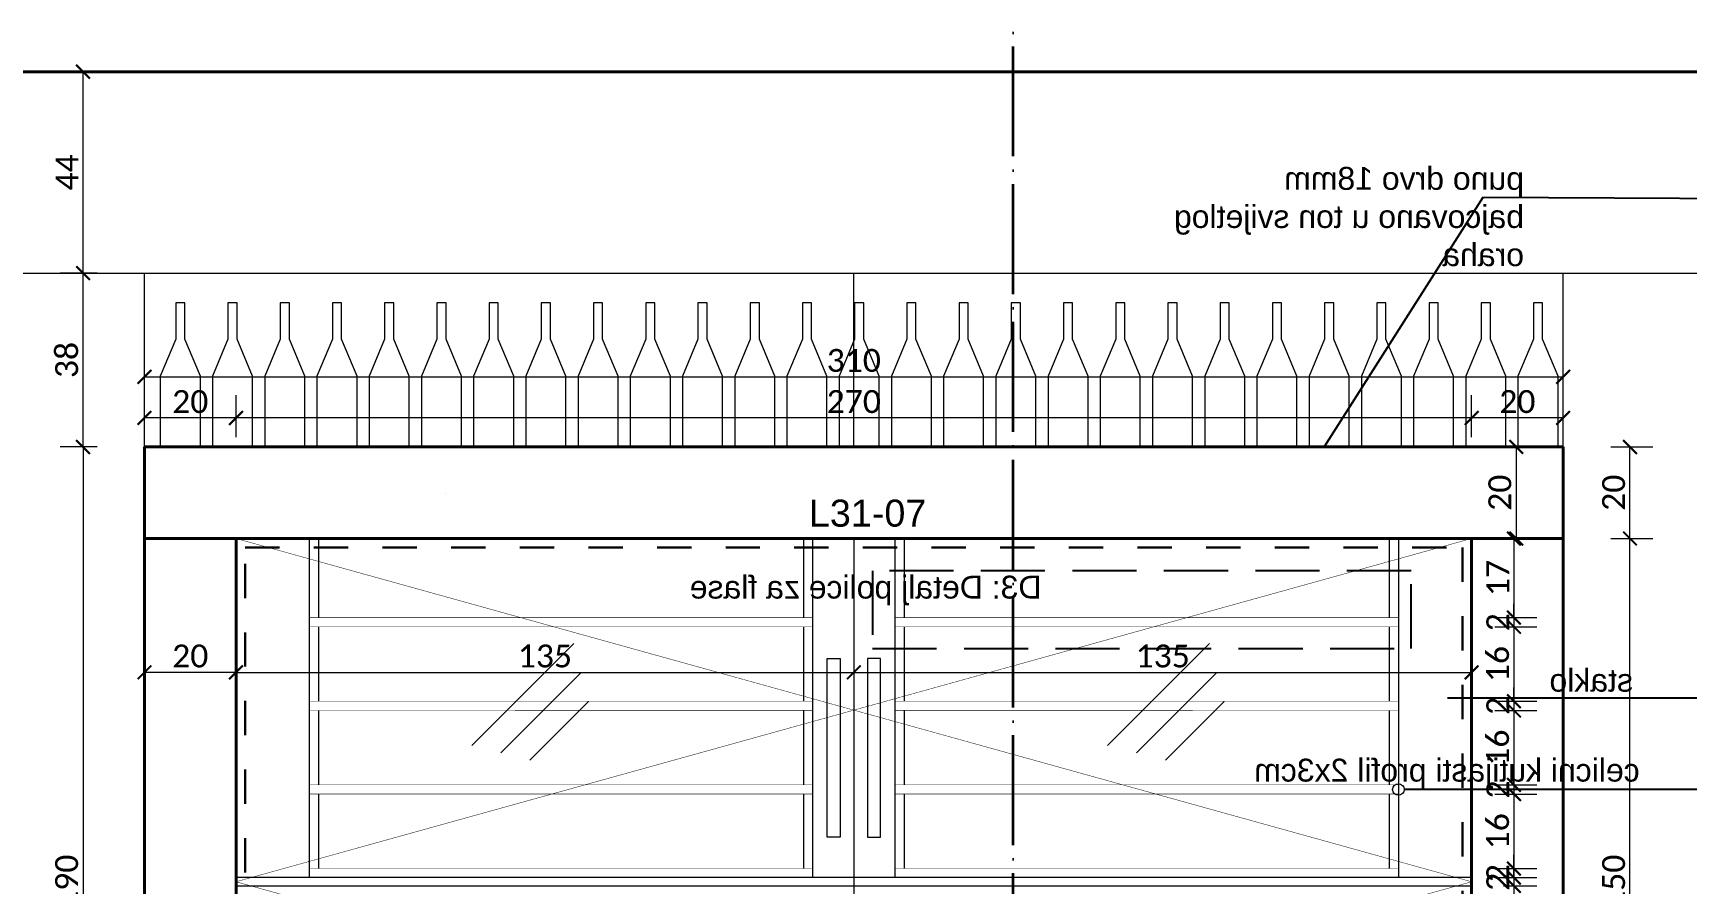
# Model space of a CAD drawing. Header units: centimetres. Extents: x -26724 to 60145, y -23645 to 6771.
# Drawn here: x 8597.5 to 8958.9, y 637.3 to 823.3 of the extents above; entities that cross this region are included whole.
import ezdxf

# ---------------------------------------------------------------- set-up
doc = ezdxf.new("R2010")
doc.units = ezdxf.units.CM
for name, pattern in [('737', [10, 7, -3]), ('ACAD_ISO04W100', [30, 24, -3, 0, -3]), ('DALEKOVOD_VN', [5, 2.5, -2.5])]:
    doc.linetypes.add(name, pattern=pattern)
for name, color, linetype, lineweight in [('2.IZGLED', 7, 'Continuous', 13), ('4.KOTE', 88, 'Continuous', 15), ('IZGLED', 252, 'Continuous', 13), ('zid', 7, 'Continuous', 40)]:
    doc.layers.add(name, color=color, linetype=linetype, lineweight=lineweight)
doc.layers.add('IZGLED 2', color=253, linetype='Continuous', lineweight=9, true_color=0x828282)
doc.layers.add('tekst', color=7, linetype='Continuous')
doc.layers.add('tekst @ 50', color=7, linetype='Continuous')
doc.styles.add('0.12', font='arial.ttf', dxfattribs={"height": 0.12})
doc.styles.add('Notes', font='arial.ttf', dxfattribs={"height": 3})
doc.styles.get("Standard").update_dxf_attribs({"font": 'calibri.ttf'})
doc.dimstyles.new('ja 1 30 izgledi zidova', dxfattribs={"dimtxt": 5, "dimasz": 3, "dimexe": 5, "dimexo": 5, "dimgap": 1, "dimtad": 1, "dimdec": 0, "dimtxsty": 'Standard', "dimblk": 'ARCHTICK', "dimcen": 2.5, "dimclrd": 256, "dimclrt": 7, "dimadec": 0, "dimazin": 0, "dimtfac": 1, "dimtdec": 0, "dimtix": 1, "dimtmove": 1, "dimatfit": 3, "dimldrblk": 'ARCHTICK', "dimfxl": 5, "dimfxlon": 1, "dimlwd": 0, "dimlwe": 9, "dimarcsym": 0})

# ---------------------------------------------------------------- blocks, each defined once
blk = doc.blocks.new('_ArchTick')
at = {"color": 0, "linetype": 'ByBlock', "const_width": 0.15}
blk.add_lwpolyline([(-0.5, -0.5), (0.5, 0.5)], dxfattribs=at)
blk = doc.blocks.new('*D171')
at = {"layer": '4.KOTE', "color": 0, "lineweight": 9, "transparency": 16777216}
for p, q in [((8621.86, 746.31), (8621.86, 753.15)), ((8931.86, 746.31), (8931.86, 753.15))]:
    blk.add_line(p, q, dxfattribs=at)
at = {"layer": '4.KOTE', "lineweight": 0, "transparency": 16777216}
blk.add_line((8621.86, 748.15), (8931.86, 748.15), dxfattribs=at)
at = {"layer": 'Defpoints', "color": 0, "transparency": 16777216}
for p in [(8931.86, 748.15), (8621.86, 740.48, 13.5), (8931.86, 740.48, 13.5)]:
    blk.add_point(p, dxfattribs=at)
at = {"layer": '4.KOTE', "lineweight": 0, "transparency": 16777216, "xscale": 3, "yscale": 3, "zscale": 3, "rotation": 180}
blk.add_blockref('_ArchTick', (8621.86, 748.15), dxfattribs=at)
at = {"layer": '4.KOTE', "lineweight": 0, "transparency": 16777216, "xscale": 3, "yscale": 3, "zscale": 3}
blk.add_blockref('_ArchTick', (8931.86, 748.15), dxfattribs=at)
at = {"layer": '4.KOTE', "color": 7, "transparency": 16777216, "insert": (8776.86, 751.71), "char_height": 5, "attachment_point": 5}
blk.add_mtext('310', dxfattribs=at)
blk = doc.blocks.new('*D172')
at = {"layer": '4.KOTE', "color": 0, "lineweight": 9, "transparency": 16777216}
for p, q in [((8611.5, 732.82), (8603.43, 732.82)), ((8612.22, 542.82), (8603.43, 542.82))]:
    blk.add_line(p, q, dxfattribs=at)
at = {"layer": '4.KOTE', "lineweight": 0, "transparency": 16777216}
blk.add_line((8608.43, 732.82), (8608.43, 542.82), dxfattribs=at)
at = {"layer": 'Defpoints', "color": 0, "transparency": 16777216}
for p in [(8621.86, 732.82, 13.5), (8608.43, 542.82), (8621.86, 542.82, -9.99)]:
    blk.add_point(p, dxfattribs=at)
at = {"layer": '4.KOTE', "lineweight": 0, "transparency": 16777216, "xscale": 3, "yscale": 3, "zscale": 3}
for p, rotation in [((8608.43, 732.82), 90), ((8608.43, 542.82), 270)]:
    blk.add_blockref('_ArchTick', p, dxfattribs=dict(at, rotation=rotation))
at = {"layer": '4.KOTE', "color": 7, "transparency": 16777216, "insert": (8604.87, 637.82), "char_height": 5, "attachment_point": 5, "rotation": 90}
blk.add_mtext('190', dxfattribs=at)
blk = doc.blocks.new('*D173')
at = {"layer": '4.KOTE', "color": 0, "lineweight": 9, "transparency": 16777216}
for p, q in [((8917.13, 712.82), (8926.11, 712.82)), ((8916.97, 695.53), (8926.11, 695.53))]:
    blk.add_line(p, q, dxfattribs=at)
at = {"layer": '4.KOTE', "lineweight": 0, "transparency": 16777216}
blk.add_line((8921.11, 712.82), (8921.11, 695.53), dxfattribs=at)
at = {"layer": 'Defpoints', "color": 0, "transparency": 16777216}
for p in [(8898.58, 712.82, 13.5), (8895.86, 695.53, 13.5), (8921.11, 695.53)]:
    blk.add_point(p, dxfattribs=at)
at = {"layer": '4.KOTE', "lineweight": 0, "transparency": 16777216, "xscale": 3, "yscale": 3, "zscale": 3}
for p, rotation in [((8921.11, 712.82), 90), ((8921.11, 695.53), 270)]:
    blk.add_blockref('_ArchTick', p, dxfattribs=dict(at, rotation=rotation))
at = {"layer": '4.KOTE', "color": 7, "transparency": 16777216, "insert": (8917.59, 704.18), "char_height": 5, "attachment_point": 5, "rotation": 90}
blk.add_mtext('17', dxfattribs=at)
blk = doc.blocks.new('*D174')
at = {"layer": '4.KOTE', "lineweight": 0, "transparency": 16777216}
for p, q in [((8921.11, 695.53), (8921.11, 698.53)), ((8921.11, 695.53), (8921.11, 693.53)), ((8921.11, 693.53), (8921.11, 690.53))]:
    blk.add_line(p, q, dxfattribs=at)
at = {"layer": '4.KOTE', "color": 0, "lineweight": 9, "transparency": 16777216}
for p, q in [((8916.97, 695.53), (8926.11, 695.53)), ((8916.97, 693.53), (8926.11, 693.53))]:
    blk.add_line(p, q, dxfattribs=at)
at = {"layer": 'Defpoints', "color": 0, "transparency": 16777216}
for p in [(8895.86, 695.53, 13.5), (8895.86, 693.53, 13.5), (8921.11, 693.53)]:
    blk.add_point(p, dxfattribs=at)
at = {"layer": '4.KOTE', "lineweight": 0, "transparency": 16777216, "xscale": 3, "yscale": 3, "zscale": 3}
for p, rotation in [((8921.11, 695.53), 270), ((8921.11, 693.53), 90)]:
    blk.add_blockref('_ArchTick', p, dxfattribs=dict(at, rotation=rotation))
at = {"layer": '4.KOTE', "color": 7, "transparency": 16777216, "insert": (8917.58, 694.53), "char_height": 5, "attachment_point": 5, "rotation": 90}
blk.add_mtext('2', dxfattribs=at)
blk = doc.blocks.new('*D175')
at = {"layer": '4.KOTE', "color": 0, "lineweight": 9, "transparency": 16777216}
for p, q in [((8916.97, 693.53), (8926.11, 693.53)), ((8916.97, 677.26), (8926.11, 677.26))]:
    blk.add_line(p, q, dxfattribs=at)
at = {"layer": '4.KOTE', "lineweight": 0, "transparency": 16777216}
blk.add_line((8921.11, 693.53), (8921.11, 677.26), dxfattribs=at)
at = {"layer": 'Defpoints', "color": 0, "transparency": 16777216}
for p in [(8895.86, 693.53, 13.5), (8895.86, 677.26, 13.5), (8921.11, 677.26)]:
    blk.add_point(p, dxfattribs=at)
at = {"layer": '4.KOTE', "lineweight": 0, "transparency": 16777216, "xscale": 3, "yscale": 3, "zscale": 3}
for p, rotation in [((8921.11, 693.53), 90), ((8921.11, 677.26), 270)]:
    blk.add_blockref('_ArchTick', p, dxfattribs=dict(at, rotation=rotation))
at = {"layer": '4.KOTE', "color": 7, "transparency": 16777216, "insert": (8917.55, 685.4), "char_height": 5, "attachment_point": 5, "rotation": 90}
blk.add_mtext('16', dxfattribs=at)
blk = doc.blocks.new('*D176')
at = {"layer": '4.KOTE', "lineweight": 0, "transparency": 16777216}
for p, q in [((8921.11, 677.26), (8921.11, 680.26)), ((8921.11, 677.26), (8921.11, 675.26)), ((8921.11, 675.26), (8921.11, 672.26))]:
    blk.add_line(p, q, dxfattribs=at)
at = {"layer": '4.KOTE', "color": 0, "lineweight": 9, "transparency": 16777216}
for p, q in [((8916.97, 677.26), (8926.11, 677.26)), ((8916.97, 675.26), (8926.11, 675.26))]:
    blk.add_line(p, q, dxfattribs=at)
at = {"layer": 'Defpoints', "color": 0, "transparency": 16777216}
for p in [(8895.86, 677.26, 13.5), (8895.86, 675.26, 13.5), (8921.11, 675.26)]:
    blk.add_point(p, dxfattribs=at)
at = {"layer": '4.KOTE', "lineweight": 0, "transparency": 16777216, "xscale": 3, "yscale": 3, "zscale": 3}
for p, rotation in [((8921.11, 677.26), 270), ((8921.11, 675.26), 90)]:
    blk.add_blockref('_ArchTick', p, dxfattribs=dict(at, rotation=rotation))
at = {"layer": '4.KOTE', "color": 7, "transparency": 16777216, "insert": (8917.58, 676.26), "char_height": 5, "attachment_point": 5, "rotation": 90}
blk.add_mtext('2', dxfattribs=at)
blk = doc.blocks.new('*D177')
at = {"layer": '4.KOTE', "color": 0, "lineweight": 9, "transparency": 16777216}
for p, q in [((8916.97, 675.26), (8926.11, 675.26)), ((8916.97, 658.99), (8926.11, 658.99))]:
    blk.add_line(p, q, dxfattribs=at)
at = {"layer": '4.KOTE', "lineweight": 0, "transparency": 16777216}
blk.add_line((8921.11, 675.26), (8921.11, 658.99), dxfattribs=at)
at = {"layer": 'Defpoints', "color": 0, "transparency": 16777216}
for p in [(8895.86, 675.26, 13.5), (8895.86, 658.99, 13.5), (8921.11, 658.99)]:
    blk.add_point(p, dxfattribs=at)
at = {"layer": '4.KOTE', "lineweight": 0, "transparency": 16777216, "xscale": 3, "yscale": 3, "zscale": 3}
for p, rotation in [((8921.11, 675.26), 90), ((8921.11, 658.99), 270)]:
    blk.add_blockref('_ArchTick', p, dxfattribs=dict(at, rotation=rotation))
at = {"layer": '4.KOTE', "color": 7, "transparency": 16777216, "insert": (8917.55, 667.13), "char_height": 5, "attachment_point": 5, "rotation": 90}
blk.add_mtext('16', dxfattribs=at)
blk = doc.blocks.new('*D178')
at = {"layer": '4.KOTE', "lineweight": 0, "transparency": 16777216}
for p, q in [((8921.11, 658.99), (8921.11, 661.99)), ((8921.11, 658.99), (8921.11, 656.99)), ((8921.11, 656.99), (8921.11, 653.99))]:
    blk.add_line(p, q, dxfattribs=at)
at = {"layer": '4.KOTE', "color": 0, "lineweight": 9, "transparency": 16777216}
for p, q in [((8916.97, 658.99), (8926.11, 658.99)), ((8916.97, 656.99), (8926.11, 656.99))]:
    blk.add_line(p, q, dxfattribs=at)
at = {"layer": 'Defpoints', "color": 0, "transparency": 16777216}
for p in [(8895.86, 658.99, 13.5), (8895.86, 656.99, 13.5), (8921.11, 656.99)]:
    blk.add_point(p, dxfattribs=at)
at = {"layer": '4.KOTE', "lineweight": 0, "transparency": 16777216, "xscale": 3, "yscale": 3, "zscale": 3}
for p, rotation in [((8921.11, 658.99), 270), ((8921.11, 656.99), 90)]:
    blk.add_blockref('_ArchTick', p, dxfattribs=dict(at, rotation=rotation))
at = {"layer": '4.KOTE', "color": 7, "transparency": 16777216, "insert": (8917.58, 657.99), "char_height": 5, "attachment_point": 5, "rotation": 90}
blk.add_mtext('2', dxfattribs=at)
blk = doc.blocks.new('*D179')
at = {"layer": '4.KOTE', "color": 0, "lineweight": 9, "transparency": 16777216}
for p, q in [((8916.97, 656.99), (8926.11, 656.99)), ((8916.97, 640.72), (8926.11, 640.72))]:
    blk.add_line(p, q, dxfattribs=at)
at = {"layer": '4.KOTE', "lineweight": 0, "transparency": 16777216}
blk.add_line((8921.11, 656.99), (8921.11, 640.72), dxfattribs=at)
at = {"layer": 'Defpoints', "color": 0, "transparency": 16777216}
for p in [(8895.86, 656.99, 13.5), (8895.86, 640.72, 13.5), (8921.11, 640.72)]:
    blk.add_point(p, dxfattribs=at)
at = {"layer": '4.KOTE', "lineweight": 0, "transparency": 16777216, "xscale": 3, "yscale": 3, "zscale": 3}
for p, rotation in [((8921.11, 656.99), 90), ((8921.11, 640.72), 270)]:
    blk.add_blockref('_ArchTick', p, dxfattribs=dict(at, rotation=rotation))
at = {"layer": '4.KOTE', "color": 7, "transparency": 16777216, "insert": (8917.55, 648.86), "char_height": 5, "attachment_point": 5, "rotation": 90}
blk.add_mtext('16', dxfattribs=at)
blk = doc.blocks.new('*D180')
at = {"layer": '4.KOTE', "lineweight": 0, "transparency": 16777216}
for p, q in [((8921.11, 640.72), (8921.11, 643.72)), ((8921.11, 640.72), (8921.11, 638.72)), ((8921.11, 638.72), (8921.11, 635.72))]:
    blk.add_line(p, q, dxfattribs=at)
at = {"layer": '4.KOTE', "color": 0, "lineweight": 9, "transparency": 16777216}
for p, q in [((8916.97, 640.72), (8926.11, 640.72)), ((8916.97, 638.72), (8926.11, 638.72))]:
    blk.add_line(p, q, dxfattribs=at)
at = {"layer": 'Defpoints', "color": 0, "transparency": 16777216}
for p in [(8895.86, 640.72, 13.5), (8895.86, 638.72, 13.5), (8921.11, 638.72)]:
    blk.add_point(p, dxfattribs=at)
at = {"layer": '4.KOTE', "lineweight": 0, "transparency": 16777216, "xscale": 3, "yscale": 3, "zscale": 3}
for p, rotation in [((8921.11, 640.72), 270), ((8921.11, 638.72), 90)]:
    blk.add_blockref('_ArchTick', p, dxfattribs=dict(at, rotation=rotation))
at = {"layer": '4.KOTE', "color": 7, "transparency": 16777216, "insert": (8917.58, 639.72), "char_height": 5, "attachment_point": 5, "rotation": 90}
blk.add_mtext('2', dxfattribs=at)
blk = doc.blocks.new('*D190')
at = {"layer": '4.KOTE', "lineweight": 0, "transparency": 16777216}
for p, q in [((8921.11, 638.72), (8921.11, 641.72)), ((8921.11, 638.72), (8921.11, 636.92)), ((8921.11, 636.92), (8921.11, 633.92))]:
    blk.add_line(p, q, dxfattribs=at)
at = {"layer": '4.KOTE', "color": 0, "lineweight": 9, "transparency": 16777216}
for p, q in [((8918.85, 638.72), (8926.11, 638.72)), ((8918.85, 636.92), (8926.11, 636.92))]:
    blk.add_line(p, q, dxfattribs=at)
at = {"layer": 'Defpoints', "color": 0, "transparency": 16777216}
for p in [(8911.86, 638.72, 13.5), (8911.86, 636.92, 13.5), (8921.11, 636.92)]:
    blk.add_point(p, dxfattribs=at)
at = {"layer": '4.KOTE', "lineweight": 0, "transparency": 16777216, "xscale": 3, "yscale": 3, "zscale": 3}
for p, rotation in [((8921.11, 638.72), 270), ((8921.11, 636.92), 90)]:
    blk.add_blockref('_ArchTick', p, dxfattribs=dict(at, rotation=rotation))
at = {"layer": '4.KOTE', "color": 7, "transparency": 16777216, "insert": (8917.58, 637.82), "char_height": 5, "attachment_point": 5, "rotation": 90}
blk.add_mtext('2', dxfattribs=at)
blk = doc.blocks.new('*D191')
at = {"layer": '4.KOTE', "color": 0, "lineweight": 9, "transparency": 16777216}
for p, q in [((8918.85, 636.92), (8926.11, 636.92)), ((8921.11, 619.63), (8926.11, 619.63))]:
    blk.add_line(p, q, dxfattribs=at)
at = {"layer": '4.KOTE', "lineweight": 0, "transparency": 16777216}
blk.add_line((8921.11, 636.92), (8921.11, 619.63), dxfattribs=at)
at = {"layer": 'Defpoints', "color": 0, "transparency": 16777216}
for p in [(8911.86, 636.92, 13.5), (8921.11, 619.63), (8921.11, 619.63)]:
    blk.add_point(p, dxfattribs=at)
at = {"layer": '4.KOTE', "lineweight": 0, "transparency": 16777216, "xscale": 3, "yscale": 3, "zscale": 3}
for p, rotation in [((8921.11, 636.92), 90), ((8921.11, 619.63), 270)]:
    blk.add_blockref('_ArchTick', p, dxfattribs=dict(at, rotation=rotation))
at = {"layer": '4.KOTE', "color": 7, "transparency": 16777216, "insert": (8917.59, 628.28), "char_height": 5, "attachment_point": 5, "rotation": 90}
blk.add_mtext('17', dxfattribs=at)
blk = doc.blocks.new('*D192')
at = {"layer": '4.KOTE', "color": 0, "lineweight": 9, "transparency": 16777216}
for p, q in [((8924.1, 732.82), (8916.62, 732.82)), ((8924.1, 712.82), (8916.62, 712.82))]:
    blk.add_line(p, q, dxfattribs=at)
at = {"layer": '4.KOTE', "lineweight": 0, "transparency": 16777216}
blk.add_line((8921.62, 732.82), (8921.62, 712.82), dxfattribs=at)
at = {"layer": 'Defpoints', "color": 0, "transparency": 16777216}
for p in [(8931.86, 732.82, 13.5), (8921.62, 712.82), (8931.86, 712.82, 13.5)]:
    blk.add_point(p, dxfattribs=at)
at = {"layer": '4.KOTE', "lineweight": 0, "transparency": 16777216, "xscale": 3, "yscale": 3, "zscale": 3}
for p, rotation in [((8921.62, 732.82), 90), ((8921.62, 712.82), 270)]:
    blk.add_blockref('_ArchTick', p, dxfattribs=dict(at, rotation=rotation))
at = {"layer": '4.KOTE', "color": 7, "transparency": 16777216, "insert": (8918.05, 722.82), "char_height": 5, "attachment_point": 5, "rotation": 90}
blk.add_mtext('20', dxfattribs=at)
blk = doc.blocks.new('*D195')
at = {"layer": '4.KOTE', "color": 0, "lineweight": 9, "transparency": 16777216}
for p, q in [((8911.86, 734.98), (8911.86, 744.16)), ((8931.86, 734.98), (8931.86, 744.16))]:
    blk.add_line(p, q, dxfattribs=at)
at = {"layer": '4.KOTE', "lineweight": 0, "transparency": 16777216}
blk.add_line((8931.86, 739.16), (8911.86, 739.16), dxfattribs=at)
at = {"layer": 'Defpoints', "color": 0, "transparency": 16777216}
for p in [(8911.86, 739.16), (8911.86, 712.82, 13.5), (8931.86, 712.82, 13.5)]:
    blk.add_point(p, dxfattribs=at)
at = {"layer": '4.KOTE', "lineweight": 0, "transparency": 16777216, "xscale": 3, "yscale": 3, "zscale": 3, "rotation": 180}
blk.add_blockref('_ArchTick', (8911.86, 739.16), dxfattribs=at)
at = {"layer": '4.KOTE', "lineweight": 0, "transparency": 16777216, "xscale": 3, "yscale": 3, "zscale": 3}
blk.add_blockref('_ArchTick', (8931.86, 739.16), dxfattribs=at)
at = {"layer": '4.KOTE', "color": 7, "transparency": 16777216, "insert": (8921.86, 742.72), "char_height": 5, "attachment_point": 5}
blk.add_mtext('20', dxfattribs=at)
blk = doc.blocks.new('*D196')
at = {"layer": '4.KOTE', "color": 0, "lineweight": 9, "transparency": 16777216}
for p, q in [((8641.86, 734.98), (8641.86, 744.16)), ((8911.86, 734.98), (8911.86, 744.16))]:
    blk.add_line(p, q, dxfattribs=at)
at = {"layer": '4.KOTE', "lineweight": 0, "transparency": 16777216}
blk.add_line((8911.86, 739.16), (8641.86, 739.16), dxfattribs=at)
at = {"layer": 'Defpoints', "color": 0, "transparency": 16777216}
for p in [(8641.86, 739.16), (8641.86, 712.82, 13.5), (8911.86, 712.82, 13.5)]:
    blk.add_point(p, dxfattribs=at)
at = {"layer": '4.KOTE', "lineweight": 0, "transparency": 16777216, "xscale": 3, "yscale": 3, "zscale": 3, "rotation": 180}
blk.add_blockref('_ArchTick', (8641.86, 739.16), dxfattribs=at)
at = {"layer": '4.KOTE', "lineweight": 0, "transparency": 16777216, "xscale": 3, "yscale": 3, "zscale": 3}
blk.add_blockref('_ArchTick', (8911.86, 739.16), dxfattribs=at)
at = {"layer": '4.KOTE', "color": 7, "transparency": 16777216, "insert": (8776.86, 742.72), "char_height": 5, "attachment_point": 5}
blk.add_mtext('270', dxfattribs=at)
blk = doc.blocks.new('*D197')
at = {"layer": '4.KOTE', "color": 0, "lineweight": 9, "transparency": 16777216}
for p, q in [((8621.86, 737.73), (8621.86, 744.16)), ((8641.86, 734.98), (8641.86, 744.16))]:
    blk.add_line(p, q, dxfattribs=at)
at = {"layer": '4.KOTE', "lineweight": 0, "transparency": 16777216}
blk.add_line((8641.86, 739.16), (8621.86, 739.16), dxfattribs=at)
at = {"layer": 'Defpoints', "color": 0, "transparency": 16777216}
for p in [(8621.86, 739.16), (8621.86, 732.82, 13.5), (8641.86, 712.82, 13.5)]:
    blk.add_point(p, dxfattribs=at)
at = {"layer": '4.KOTE', "lineweight": 0, "transparency": 16777216, "xscale": 3, "yscale": 3, "zscale": 3, "rotation": 180}
blk.add_blockref('_ArchTick', (8621.86, 739.16), dxfattribs=at)
at = {"layer": '4.KOTE', "lineweight": 0, "transparency": 16777216, "xscale": 3, "yscale": 3, "zscale": 3}
blk.add_blockref('_ArchTick', (8641.86, 739.16), dxfattribs=at)
at = {"layer": '4.KOTE', "color": 7, "transparency": 16777216, "insert": (8631.86, 742.72), "char_height": 5, "attachment_point": 5}
blk.add_mtext('20', dxfattribs=at)
blk = doc.blocks.new('*D198')
at = {"layer": '4.KOTE', "color": 0, "lineweight": 9, "transparency": 16777216}
for p, q in [((8641.86, 686.18), (8641.86, 678.57)), ((8776.86, 686.18), (8776.86, 678.57))]:
    blk.add_line(p, q, dxfattribs=at)
at = {"layer": '4.KOTE', "lineweight": 0, "transparency": 16777216}
blk.add_line((8641.86, 683.57), (8776.86, 683.57), dxfattribs=at)
at = {"layer": 'Defpoints', "color": 0, "transparency": 16777216}
for p in [(8641.86, 694.41, 13.5), (8776.86, 694.41, 13.5), (8776.86, 683.57)]:
    blk.add_point(p, dxfattribs=at)
at = {"layer": '4.KOTE', "lineweight": 0, "transparency": 16777216, "xscale": 3, "yscale": 3, "zscale": 3, "rotation": 180}
blk.add_blockref('_ArchTick', (8641.86, 683.57), dxfattribs=at)
at = {"layer": '4.KOTE', "lineweight": 0, "transparency": 16777216, "xscale": 3, "yscale": 3, "zscale": 3}
blk.add_blockref('_ArchTick', (8776.86, 683.57), dxfattribs=at)
at = {"layer": '4.KOTE', "color": 7, "transparency": 16777216, "insert": (8709.36, 687.13), "char_height": 5, "attachment_point": 5}
blk.add_mtext('135', dxfattribs=at)
blk = doc.blocks.new('*D199')
at = {"layer": '4.KOTE', "color": 0, "lineweight": 9, "transparency": 16777216}
for p, q in [((8776.86, 686.18), (8776.86, 678.57)), ((8911.86, 686.18), (8911.86, 678.57))]:
    blk.add_line(p, q, dxfattribs=at)
at = {"layer": '4.KOTE', "lineweight": 0, "transparency": 16777216}
blk.add_line((8776.86, 683.57), (8911.86, 683.57), dxfattribs=at)
at = {"layer": 'Defpoints', "color": 0, "transparency": 16777216}
for p in [(8776.86, 694.41, 13.5), (8911.86, 694.41, 13.5), (8911.86, 683.57)]:
    blk.add_point(p, dxfattribs=at)
at = {"layer": '4.KOTE', "lineweight": 0, "transparency": 16777216, "xscale": 3, "yscale": 3, "zscale": 3, "rotation": 180}
blk.add_blockref('_ArchTick', (8776.86, 683.57), dxfattribs=at)
at = {"layer": '4.KOTE', "lineweight": 0, "transparency": 16777216, "xscale": 3, "yscale": 3, "zscale": 3}
blk.add_blockref('_ArchTick', (8911.86, 683.57), dxfattribs=at)
at = {"layer": '4.KOTE', "color": 7, "transparency": 16777216, "insert": (8844.36, 687.13), "char_height": 5, "attachment_point": 5}
blk.add_mtext('135', dxfattribs=at)
blk = doc.blocks.new('*D200')
at = {"layer": '4.KOTE', "color": 0, "lineweight": 9, "transparency": 16777216}
for p, q in [((8621.86, 687.88), (8621.86, 678.57)), ((8641.86, 687.88), (8641.86, 678.57))]:
    blk.add_line(p, q, dxfattribs=at)
at = {"layer": '4.KOTE', "lineweight": 0, "transparency": 16777216}
blk.add_line((8641.86, 683.57), (8621.86, 683.57), dxfattribs=at)
at = {"layer": 'Defpoints', "color": 0, "transparency": 16777216}
for p in [(8621.86, 712.82, 13.5), (8641.86, 712.82, 13.5), (8621.86, 683.57)]:
    blk.add_point(p, dxfattribs=at)
at = {"layer": '4.KOTE', "lineweight": 0, "transparency": 16777216, "xscale": 3, "yscale": 3, "zscale": 3, "rotation": 180}
blk.add_blockref('_ArchTick', (8621.86, 683.57), dxfattribs=at)
at = {"layer": '4.KOTE', "lineweight": 0, "transparency": 16777216, "xscale": 3, "yscale": 3, "zscale": 3}
blk.add_blockref('_ArchTick', (8641.86, 683.57), dxfattribs=at)
at = {"layer": '4.KOTE', "color": 7, "transparency": 16777216, "insert": (8631.86, 687.13), "char_height": 5, "attachment_point": 5}
blk.add_mtext('20', dxfattribs=at)
blk = doc.blocks.new('*D202')
at = {"layer": '4.KOTE', "color": 0, "lineweight": 9, "transparency": 16777216}
for p, q in [((8611.5, 770.82), (8603.43, 770.82)), ((8611.5, 732.82), (8603.43, 732.82))]:
    blk.add_line(p, q, dxfattribs=at)
at = {"layer": '4.KOTE', "lineweight": 0, "transparency": 16777216}
blk.add_line((8608.43, 732.82), (8608.43, 770.82), dxfattribs=at)
at = {"layer": 'Defpoints', "color": 0, "transparency": 16777216}
for p in [(8608.43, 770.82), (8621.86, 770.82, 13.5), (8621.86, 732.82, 13.5)]:
    blk.add_point(p, dxfattribs=at)
at = {"layer": '4.KOTE', "lineweight": 0, "transparency": 16777216, "xscale": 3, "yscale": 3, "zscale": 3}
for p, rotation in [((8608.43, 770.82), 90), ((8608.43, 732.82), 270)]:
    blk.add_blockref('_ArchTick', p, dxfattribs=dict(at, rotation=rotation))
at = {"layer": '4.KOTE', "color": 7, "transparency": 16777216, "insert": (8604.87, 751.82), "char_height": 5, "attachment_point": 5, "rotation": 90}
blk.add_mtext('38', dxfattribs=at)
blk = doc.blocks.new('*D203')
at = {"layer": '4.KOTE', "color": 0, "lineweight": 9, "transparency": 16777216}
for p, q in [((8610.27, 814.82), (8603.43, 814.82)), ((8611.5, 770.82), (8603.43, 770.82))]:
    blk.add_line(p, q, dxfattribs=at)
at = {"layer": '4.KOTE', "lineweight": 0, "transparency": 16777216}
blk.add_line((8608.43, 770.82), (8608.43, 814.82), dxfattribs=at)
at = {"layer": 'Defpoints', "color": 0, "transparency": 16777216}
for p in [(8608.43, 814.82), (8616.08, 814.82, 13.5), (8621.86, 770.82, 13.5)]:
    blk.add_point(p, dxfattribs=at)
at = {"layer": '4.KOTE', "lineweight": 0, "transparency": 16777216, "xscale": 3, "yscale": 3, "zscale": 3}
for p, rotation in [((8608.43, 814.82), 90), ((8608.43, 770.82), 270)]:
    blk.add_blockref('_ArchTick', p, dxfattribs=dict(at, rotation=rotation))
at = {"layer": '4.KOTE', "color": 7, "transparency": 16777216, "insert": (8604.92, 792.82), "char_height": 5, "attachment_point": 5, "rotation": 90}
blk.add_mtext('44', dxfattribs=at)
blk = doc.blocks.new('*D217')
at = {"layer": '4.KOTE', "color": 0, "lineweight": 9, "transparency": 16777216}
for p, q in [((8942.29, 712.82), (8951.47, 712.82)), ((8942.29, 562.82), (8951.47, 562.82))]:
    blk.add_line(p, q, dxfattribs=at)
at = {"layer": '4.KOTE', "lineweight": 0, "transparency": 16777216}
blk.add_line((8946.47, 562.82), (8946.47, 712.82), dxfattribs=at)
at = {"layer": 'Defpoints', "color": 0, "transparency": 16777216}
for p in [(8920.05, 712.82, 13.5), (8946.47, 712.82), (8920.05, 562.82, 13.5)]:
    blk.add_point(p, dxfattribs=at)
at = {"layer": '4.KOTE', "lineweight": 0, "transparency": 16777216, "xscale": 3, "yscale": 3, "zscale": 3}
for p, rotation in [((8946.47, 712.82), 90), ((8946.47, 562.82), 270)]:
    blk.add_blockref('_ArchTick', p, dxfattribs=dict(at, rotation=rotation))
at = {"layer": '4.KOTE', "color": 7, "transparency": 16777216, "insert": (8942.91, 637.82), "char_height": 5, "attachment_point": 5, "rotation": 90}
blk.add_mtext('150', dxfattribs=at)
blk = doc.blocks.new('*D218')
at = {"layer": '4.KOTE', "color": 0, "lineweight": 9, "transparency": 16777216}
for p, q in [((8942.29, 732.82), (8951.47, 732.82)), ((8942.29, 712.82), (8951.47, 712.82))]:
    blk.add_line(p, q, dxfattribs=at)
at = {"layer": '4.KOTE', "lineweight": 0, "transparency": 16777216}
blk.add_line((8946.47, 712.82), (8946.47, 732.82), dxfattribs=at)
at = {"layer": 'Defpoints', "color": 0, "transparency": 16777216}
for p in [(8920.05, 732.82, 13.5), (8946.47, 732.82), (8920.05, 712.82, 13.5)]:
    blk.add_point(p, dxfattribs=at)
at = {"layer": '4.KOTE', "lineweight": 0, "transparency": 16777216, "xscale": 3, "yscale": 3, "zscale": 3}
for p, rotation in [((8946.47, 732.82), 90), ((8946.47, 712.82), 270)]:
    blk.add_blockref('_ArchTick', p, dxfattribs=dict(at, rotation=rotation))
at = {"layer": '4.KOTE', "color": 7, "transparency": 16777216, "insert": (8942.91, 722.82), "char_height": 5, "attachment_point": 5, "rotation": 90}
blk.add_mtext('20', dxfattribs=at)

msp = doc.modelspace()

# ---------------------------------------------------------------- linework, layer by layer
at = {"layer": '2.IZGLED'}
for p, q in [((8414.36, 770.82, 23.04), (9134.5, 770.82, 0.15)), ((8621.86, 732.82, 13.5), (8621.86, 770.82, 13.5)), ((8776.86, 732.82, 13.5), (8776.86, 770.82, 13.5)), ((8931.86, 732.82, 13.5), (8931.86, 770.82, 13.5))]:
    msp.add_line(p, q, dxfattribs=at)
at = {"layer": '2.IZGLED', "color": 146, "true_color": 0x105689}
for p, q in [((8657.86, 712.82, 13.5), (8657.86, 638.72, 13.5)), ((8659.86, 712.82, 13.5), (8659.86, 695.53, 13.5)), ((8765.86, 712.82, 13.5), (8765.86, 695.53, 13.5)), ((8767.86, 712.82, 13.5), (8767.86, 638.72, 13.5)), ((8785.86, 712.82, 13.5), (8785.86, 638.72, 13.5)), ((8787.86, 712.82, 13.5), (8787.86, 695.53, 13.5)), ((8893.86, 712.82, 13.5), (8893.86, 695.53, 13.5)), ((8895.86, 712.82, 13.5), (8895.86, 638.72, 13.5)), ((8659.86, 693.53, 13.5), (8659.86, 677.26, 13.5)), ((8765.86, 693.53, 13.5), (8765.86, 677.26, 13.5)), ((8787.86, 693.53, 13.5), (8787.86, 677.26, 13.5)), ((8893.86, 693.53, 13.5), (8893.86, 677.26, 13.5)), ((8659.86, 675.26, 13.5), (8659.86, 658.99, 13.5)), ((8765.86, 675.26, 13.5), (8765.86, 658.99, 13.5)), ((8787.86, 675.26, 13.5), (8787.86, 658.99, 13.5)), ((8893.86, 675.26, 13.5), (8893.86, 658.99, 13.5)), ((8659.86, 656.99, 13.5), (8659.86, 640.72, 13.5)), ((8765.86, 656.99, 13.5), (8765.86, 640.72, 13.5)), ((8787.86, 656.99, 13.5), (8787.86, 640.72, 13.5)), ((8893.86, 656.99, 13.5), (8893.86, 640.72, 13.5))]:
    msp.add_line(p, q, dxfattribs=at)
at = {"layer": '2.IZGLED', "ltscale": 12}
for p, q in [((8776.86, 712.82, 13.5), (8776.86, 637.82, 13.5)), ((8911.86, 637.82, 13.5), (8911.86, 712.82, 13.5)), ((8621.86, 657.82, 13.5), (8621.86, 542.82, 13.5)), ((8931.86, 657.82, 13.5), (8931.86, 542.82, 13.5)), ((8776.86, 637.82, 13.5), (8776.86, 562.82, 13.5))]:
    msp.add_line(p, q, dxfattribs=at)
at = {"layer": '2.IZGLED', "elevation": 13.5}
msp.add_lwpolyline([(8621.86, 814.82), (8931.86, 814.82)], dxfattribs=at)
at = {"layer": '2.IZGLED', "color": 6, "elevation": 13.5}
for points in [[(8630.7, 764.32), (8628.7, 764.32), (8628.7, 756.4), (8625.32, 748.32), (8625.32, 732.82), (8634.07, 732.82), (8634.07, 748.32), (8630.7, 756.4)], [(8642.11, 764.32), (8640.11, 764.32), (8640.11, 756.4), (8636.73, 748.32), (8636.73, 732.82), (8645.48, 732.82), (8645.48, 748.32), (8642.11, 756.4)], [(8653.52, 764.32), (8651.52, 764.32), (8651.52, 756.4), (8648.14, 748.32), (8648.14, 732.82), (8656.89, 732.82), (8656.89, 748.32), (8653.52, 756.4)], [(8664.93, 764.32), (8662.93, 764.32), (8662.93, 756.4), (8659.55, 748.32), (8659.55, 732.82), (8668.3, 732.82), (8668.3, 748.32), (8664.93, 756.4)], [(8676.34, 764.32), (8674.34, 764.32), (8674.34, 756.4), (8670.97, 748.32), (8670.97, 732.82), (8679.72, 732.82), (8679.72, 748.32), (8676.34, 756.4)], [(8687.75, 764.32), (8685.75, 764.32), (8685.75, 756.4), (8682.38, 748.32), (8682.38, 732.82), (8691.13, 732.82), (8691.13, 748.32), (8687.75, 756.4)], [(8699.16, 764.32), (8697.16, 764.32), (8697.16, 756.4), (8693.79, 748.32), (8693.79, 732.82), (8702.54, 732.82), (8702.54, 748.32), (8699.16, 756.4)], [(8710.57, 764.32), (8708.57, 764.32), (8708.57, 756.4), (8705.2, 748.32), (8705.2, 732.82), (8713.95, 732.82), (8713.95, 748.32), (8710.57, 756.4)], [(8721.98, 764.32), (8719.98, 764.32), (8719.98, 756.4), (8716.61, 748.32), (8716.61, 732.82), (8725.36, 732.82), (8725.36, 748.32), (8721.98, 756.4)], [(8733.39, 764.32), (8731.39, 764.32), (8731.39, 756.4), (8728.02, 748.32), (8728.02, 732.82), (8736.77, 732.82), (8736.77, 748.32), (8733.39, 756.4)], [(8744.81, 764.32), (8742.81, 764.32), (8742.81, 756.4), (8739.43, 748.32), (8739.43, 732.82), (8748.18, 732.82), (8748.18, 748.32), (8744.81, 756.4)], [(8756.22, 764.32), (8754.22, 764.32), (8754.22, 756.4), (8750.84, 748.32), (8750.84, 732.82), (8759.59, 732.82), (8759.59, 748.32), (8756.22, 756.4)], [(8767.63, 764.32), (8765.63, 764.32), (8765.63, 756.4), (8762.25, 748.32), (8762.25, 732.82), (8771, 732.82), (8771, 748.32), (8767.63, 756.4)], [(8779.04, 764.32), (8777.04, 764.32), (8777.04, 756.4), (8773.66, 748.32), (8773.66, 732.82), (8782.41, 732.82), (8782.41, 748.32), (8779.04, 756.4)], [(8790.45, 764.32), (8788.45, 764.32), (8788.45, 756.4), (8785.07, 748.32), (8785.07, 732.82), (8793.82, 732.82), (8793.82, 748.32), (8790.45, 756.4)], [(8801.86, 764.32), (8799.86, 764.32), (8799.86, 756.4), (8796.48, 748.32), (8796.48, 732.82), (8805.23, 732.82), (8805.23, 748.32), (8801.86, 756.4)], [(8813.27, 764.32), (8811.27, 764.32), (8811.27, 756.4), (8807.89, 748.32), (8807.89, 732.82), (8816.64, 732.82), (8816.64, 748.32), (8813.27, 756.4)], [(8824.68, 764.32), (8822.68, 764.32), (8822.68, 756.4), (8819.31, 748.32), (8819.31, 732.82), (8828.06, 732.82), (8828.06, 748.32), (8824.68, 756.4)], [(8836.09, 764.32), (8834.09, 764.32), (8834.09, 756.4), (8830.72, 748.32), (8830.72, 732.82), (8839.47, 732.82), (8839.47, 748.32), (8836.09, 756.4)], [(8847.5, 764.32), (8845.5, 764.32), (8845.5, 756.4), (8842.13, 748.32), (8842.13, 732.82), (8850.88, 732.82), (8850.88, 748.32), (8847.5, 756.4)], [(8858.91, 764.32), (8856.91, 764.32), (8856.91, 756.4), (8853.54, 748.32), (8853.54, 732.82), (8862.29, 732.82), (8862.29, 748.32), (8858.91, 756.4)], [(8870.32, 764.32), (8868.32, 764.32), (8868.32, 756.4), (8864.95, 748.32), (8864.95, 732.82), (8873.7, 732.82), (8873.7, 748.32), (8870.32, 756.4)], [(8881.73, 764.32), (8879.73, 764.32), (8879.73, 756.4), (8876.36, 748.32), (8876.36, 732.82), (8885.11, 732.82), (8885.11, 748.32), (8881.73, 756.4)], [(8893.15, 764.32), (8891.15, 764.32), (8891.15, 756.4), (8887.77, 748.32), (8887.77, 732.82), (8896.52, 732.82), (8896.52, 748.32), (8893.15, 756.4)], [(8904.56, 764.32), (8902.56, 764.32), (8902.56, 756.4), (8899.18, 748.32), (8899.18, 732.82), (8907.93, 732.82), (8907.93, 748.32), (8904.56, 756.4)], [(8915.97, 764.32), (8913.97, 764.32), (8913.97, 756.4), (8910.59, 748.32), (8910.59, 732.82), (8919.34, 732.82), (8919.34, 748.32), (8915.97, 756.4)], [(8927.38, 764.32), (8925.38, 764.32), (8925.38, 756.4), (8922, 748.32), (8922, 732.82), (8930.75, 732.82), (8930.75, 748.32), (8927.38, 756.4)]]:
    msp.add_lwpolyline(points, close=True, dxfattribs=at)
at = {"layer": '2.IZGLED', "linetype": 'DALEKOVOD_VN', "ltscale": 4, "const_width": 0.1, "elevation": 13.5}
for points in [[(8641.86, 712.82), (8776.86, 675.32), (8641.86, 637.82)], [(8911.86, 712.82), (8776.86, 675.32), (8911.86, 637.82)], [(8641.86, 637.82), (8776.86, 600.32), (8641.86, 562.82)], [(8911.86, 637.82), (8776.86, 600.32), (8911.86, 562.82)]]:
    msp.add_lwpolyline(points, dxfattribs=at)
at = {"layer": '2.IZGLED', "color": 30, "linetype": 'DALEKOVOD_VN', "lineweight": 30, "ltscale": 3, "true_color": 0xf8991e, "elevation": 13.5}
msp.add_lwpolyline([(8909.86, 564.82), (8643.86, 564.82), (8643.86, 710.82), (8909.86, 710.82)], close=True, dxfattribs=at)
at = {"layer": '2.IZGLED', "color": 146, "ltscale": 12, "true_color": 0x105689, "elevation": 13.5}
for points in [[(8767.86, 693.53, 0.1, 0.1, 0), (8767.86, 695.53, 0.1, 0.1, 0), (8657.86, 695.53, 0.1, 0.1, 0), (8657.86, 693.53, 0.1, 0.1, 0)], [(8785.86, 693.53, 0.1, 0.1, 0), (8785.86, 695.53, 0.1, 0.1, 0), (8895.86, 695.53, 0.1, 0.1, 0), (8895.86, 693.53, 0.1, 0.1, 0)], [(8767.86, 675.27, 0.1, 0.1, 0), (8767.86, 677.27, 0.1, 0.1, 0), (8657.86, 677.26, 0.1, 0.1, 0), (8657.86, 675.26, 0.1, 0.1, 0)], [(8785.86, 675.27, 0.1, 0.1, 0), (8785.86, 677.27, 0.1, 0.1, 0), (8895.86, 677.26, 0.1, 0.1, 0), (8895.86, 675.26, 0.1, 0.1, 0)], [(8767.86, 656.99, 0.1, 0.1, 0), (8767.86, 658.99, 0.1, 0.1, 0), (8657.86, 658.99, 0.1, 0.1, 0), (8657.86, 656.99, 0.1, 0.1, 0)], [(8785.86, 656.99, 0.1, 0.1, 0), (8785.86, 658.99, 0.1, 0.1, 0), (8895.86, 658.99, 0.1, 0.1, 0), (8895.86, 656.99, 0.1, 0.1, 0)], [(8767.86, 638.72, 0.1, 0.1, 0), (8767.86, 640.72, 0.1, 0.1, 0), (8657.86, 640.72, 0.1, 0.1, 0), (8657.86, 638.72, 0.1, 0.1, 0)], [(8785.86, 638.72, 0.1, 0.1, 0), (8785.86, 640.72, 0.1, 0.1, 0), (8895.86, 640.72, 0.1, 0.1, 0), (8895.86, 638.72, 0.1, 0.1, 0)]]:
    msp.add_lwpolyline(points, format="xyseb", close=True, dxfattribs=at)
at = {"layer": '2.IZGLED', "ltscale": 12, "elevation": 27}
for points in [[(8771.03, 686.63), (8773.85, 686.63), (8773.85, 647.54), (8771.03, 647.54)], [(8782.68, 686.63), (8779.86, 686.63), (8779.86, 647.54), (8782.68, 647.54)]]:
    msp.add_lwpolyline(points, close=True, dxfattribs=at)
at = {"layer": '2.IZGLED', "elevation": 13.5}
msp.add_lwpolyline([(8641.86, 636.92), (8911.86, 636.92), (8911.86, 638.72), (8641.86, 638.72)], close=True, dxfattribs=at)
at = {"layer": '4.KOTE', "color": 32, "true_color": 0xcd6928}
msp.add_circle((8895.86, 657.99, 13.5), 1.26, dxfattribs=at)
at = {"layer": 'IZGLED', "linetype": '737', "lineweight": 25, "ltscale": 2, "elevation": 13.5}
msp.add_lwpolyline([(8898.63, 705.79), (8780.95, 705.79), (8780.95, 688.81), (8898.63, 688.81)], close=True, dxfattribs=at)
at = {"layer": 'IZGLED 2', "color": 5, "linetype": 'ACAD_ISO04W100', "lineweight": 35}
msp.add_line((8811.69, 344.83), (8811.69, 889.78), dxfattribs=at)
at = {"layer": 'IZGLED 2', "ltscale": 12}
for p, q in [((8715.67, 689.9, 13.5), (8693.37, 667.6, 13.5)), ((8854.58, 689.9, 13.5), (8832.28, 667.6, 13.5)), ((8717.26, 683.55, 13.5), (8699.72, 666.01, 13.5)), ((8856.17, 683.55, 13.5), (8838.63, 666.01, 13.5)), ((8718.85, 677.19, 13.5), (8706.08, 664.42, 13.5)), ((8857.76, 677.19, 13.5), (8844.99, 664.42, 13.5))]:
    msp.add_line(p, q, dxfattribs=at)
at = {"layer": 'tekst'}
msp.add_line((8914.35, 787.3, 2.84), (8879.61, 732.82, 13.5), dxfattribs=at)
at = {"layer": 'tekst', "ltscale": 0.8}
for points in [[(9000.32, 786.9), (8914.35, 787.3)], [(8995.55, 677.91), (8995.55, 677.91), (8906.62, 677.91)]]:
    msp.add_lwpolyline(points, dxfattribs=at)
msp.add_lwpolyline([(8687.71, 722.63), (8687.71, 722.63)], close=True, dxfattribs=at)
at = {"layer": 'tekst', "ltscale": 0.8, "elevation": 13.5}
msp.add_lwpolyline([(9035.61, 657.99), (8897.12, 657.99)], dxfattribs=at)
at = {"layer": 'zid'}
for p, q in [((8394.36, 814.82, 13.5), (9202.72, 814.82, 13.5)), ((8621.86, 732.82, 13.5), (8931.86, 732.82, 13.5))]:
    msp.add_line(p, q, dxfattribs=at)
at = {"layer": 'zid', "ltscale": 12}
for p, q in [((8931.86, 712.82, 13.5), (8621.86, 712.82, 13.5)), ((8641.86, 712.82, 13.5), (8641.86, 637.82, 13.5)), ((8911.86, 562.82, 13.5), (8911.86, 712.82, 13.5)), ((8641.86, 637.82, 13.5), (8641.86, 562.82, 13.5))]:
    msp.add_line(p, q, dxfattribs=at)
at = {"layer": 'zid', "elevation": 13.5}
msp.add_lwpolyline([(8931.86, 732.82), (8931.86, 542.82), (8621.86, 542.82), (8621.86, 732.82)], dxfattribs=at)

# ---------------------------------------------------------------- texts
at = {"layer": '2.IZGLED', "color": 32, "true_color": 0xcd6928, "style": '0.12'}
msp.add_text('L31-07', height=5.904, dxfattribs=at).set_placement((8767.04, 715.41, 13.5))
at = {"layer": 'tekst @ 50', "ltscale": 0.8, "extrusion": (0, 0, -1), "char_height": 5, "attachment_point": 1, "text_direction": (-1, 0, 0), "style": 'Notes'}
for s, insert in [('puno drvo 18mm\\Pbajcovano u ton svijetlog \\Poraha', (8923.31, 794.01)), ('D3: Detalj police za flase', (8817.87, 704.7, 13.5)), ('staklo', (8947.12, 684.36)), ('celicni kutijasti profil 2x3cm', (8948.59, 664.71, 13.5))]:
    msp.add_mtext_dynamic_manual_height_columns(s, width=290.6445, gutter_width=750, heights=[0], dxfattribs=dict(at, insert=insert))

# ---------------------------------------------------------------- dimensions: what is measured, and where the dimension line sits
at = {"layer": '4.KOTE'}
for base, p1, p2, picture, middle in [((8608.43, 814.82), (8621.86, 770.82, 13.5), (8616.08, 814.82, 13.5), '*D203', (8604.92, 792.82)), ((8608.43, 770.82), (8621.86, 732.82, 13.5), (8621.86, 770.82, 13.5), '*D202', (8604.87, 751.82)), ((8608.43, 542.82), (8621.86, 732.82, 13.5), (8621.86, 542.82, -9.99), '*D172', (8604.87, 637.82)), ((8921.62, 712.82), (8931.86, 732.82, 13.5), (8931.86, 712.82, 13.5), '*D192', (8918.05, 722.82)), ((8946.47, 732.82), (8920.05, 712.82, 13.5), (8920.05, 732.82, 13.5), '*D218', (8942.91, 722.82)), ((8921.11, 695.53), (8898.58, 712.82, 13.5), (8895.86, 695.53, 13.5), '*D173', (8917.59, 704.18)), ((8946.47, 712.82), (8920.05, 562.82, 13.5), (8920.05, 712.82, 13.5), '*D217', (8942.91, 637.82)), ((8921.11, 693.53), (8895.86, 695.53, 13.5), (8895.86, 693.53, 13.5), '*D174', (8917.58, 694.53)), ((8921.11, 677.26), (8895.86, 693.53, 13.5), (8895.86, 677.26, 13.5), '*D175', (8917.55, 685.4)), ((8921.11, 675.26), (8895.86, 677.26, 13.5), (8895.86, 675.26, 13.5), '*D176', (8917.58, 676.26)), ((8921.11, 658.99), (8895.86, 675.26, 13.5), (8895.86, 658.99, 13.5), '*D177', (8917.55, 667.13)), ((8921.11, 656.99), (8895.86, 658.99, 13.5), (8895.86, 656.99, 13.5), '*D178', (8917.58, 657.99)), ((8921.11, 640.72), (8895.86, 656.99, 13.5), (8895.86, 640.72, 13.5), '*D179', (8917.55, 648.86)), ((8921.11, 638.72), (8895.86, 640.72, 13.5), (8895.86, 638.72, 13.5), '*D180', (8917.58, 639.72)), ((8921.11, 636.92), (8911.86, 638.72, 13.5), (8911.86, 636.92, 13.5), '*D190', (8917.58, 637.82)), ((8921.11, 619.63), (8911.86, 636.92, 13.5), (8921.11, 619.63), '*D191', (8917.59, 628.28))]:
    dim = msp.add_linear_dim(base=base, p1=p1, p2=p2, angle=90, dimstyle='ja 1 30 izgledi zidova', dxfattribs=at)
    dim.commit()
    dim.dimension.update_dxf_attribs({"geometry": picture, "text_midpoint": middle})
for base, p1, p2, picture, middle in [((8931.86, 748.15), (8621.86, 740.48, 13.5), (8931.86, 740.48, 13.5), '*D171', (8776.86, 751.71)), ((8621.86, 739.16), (8641.86, 712.82, 13.5), (8621.86, 732.82, 13.5), '*D197', (8631.86, 742.72)), ((8641.86, 739.16), (8911.86, 712.82, 13.5), (8641.86, 712.82, 13.5), '*D196', (8776.86, 742.72)), ((8911.86, 739.16), (8931.86, 712.82, 13.5), (8911.86, 712.82, 13.5), '*D195', (8921.86, 742.72)), ((8621.86, 683.57), (8641.86, 712.82, 13.5), (8621.86, 712.82, 13.5), '*D200', (8631.86, 687.13)), ((8776.86, 683.57), (8641.86, 694.41, 13.5), (8776.86, 694.41, 13.5), '*D198', (8709.36, 687.13)), ((8911.86, 683.57), (8776.86, 694.41, 13.5), (8911.86, 694.41, 13.5), '*D199', (8844.36, 687.13))]:
    dim = msp.add_linear_dim(base=base, p1=p1, p2=p2, dimstyle='ja 1 30 izgledi zidova', dxfattribs=at)
    dim.commit()
    dim.dimension.update_dxf_attribs({"geometry": picture, "text_midpoint": middle})

doc.saveas('drawing.dxf')
